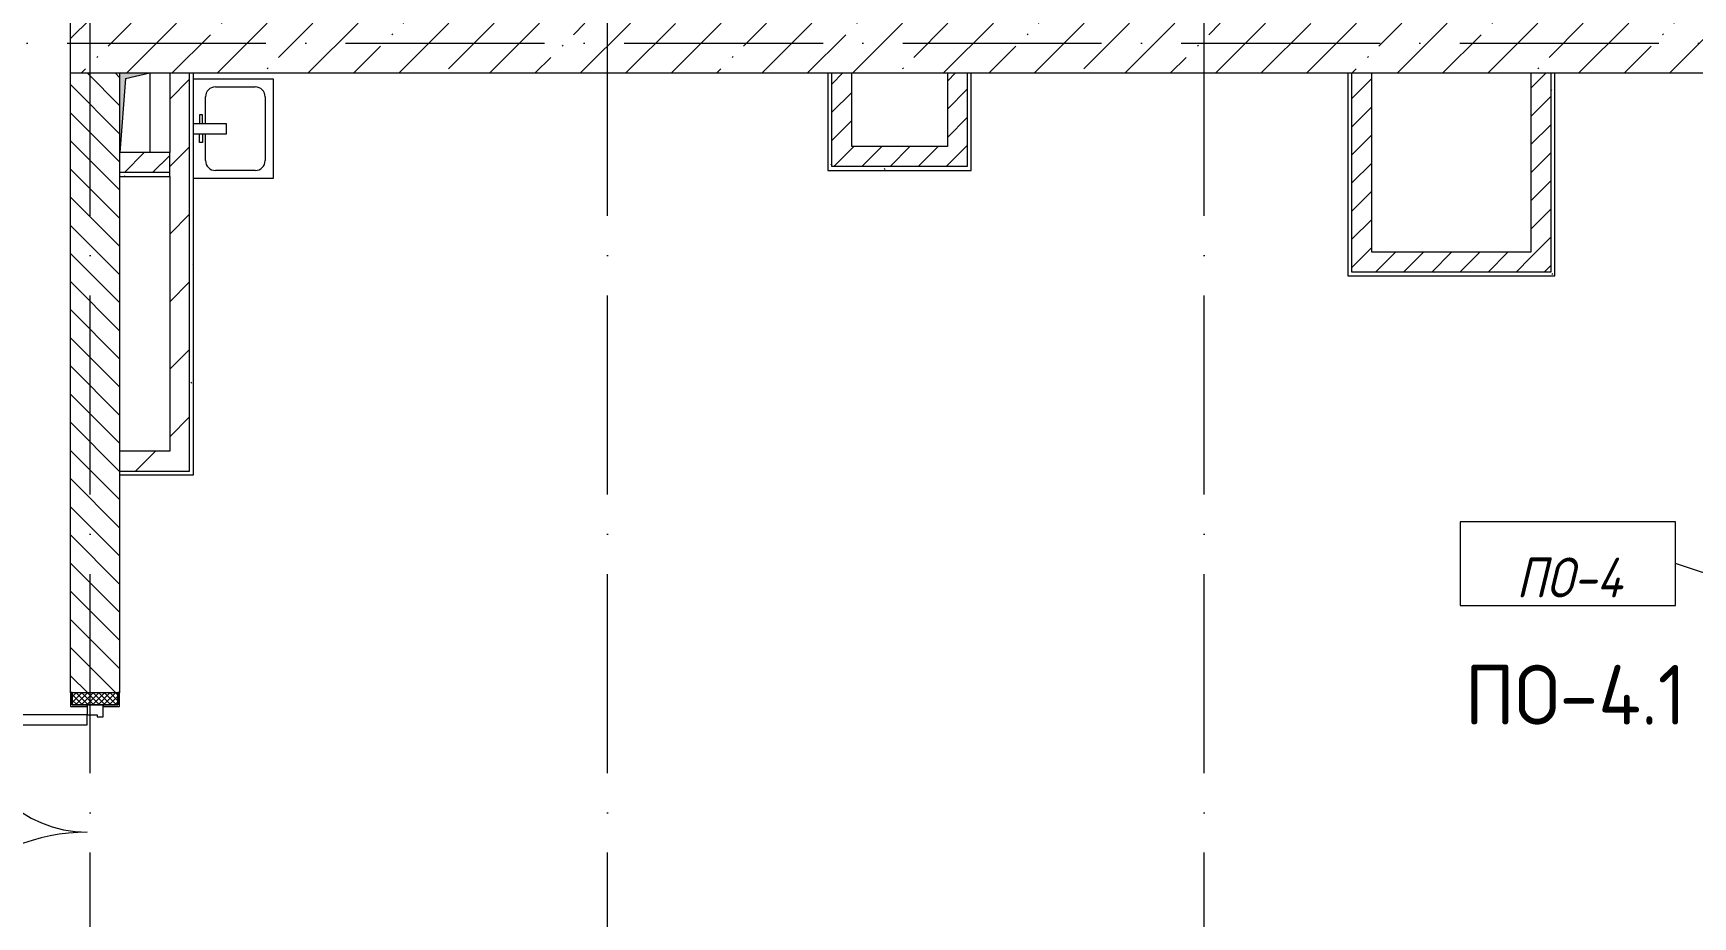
# Model space of a CAD drawing. Header units: millimetres. Extents: x -6467 to 106027, y -7090 to 195095.
# Drawn here: x 14273 to 22615, y 142205 to 146645 of the extents above; entities that cross this region are included whole.
import ezdxf

# ---------------------------------------------------------------- set-up
doc = ezdxf.new("R2010")
doc.units = ezdxf.units.MM
doc.linetypes.add('50_200_ШТРИХ_1Т_ш5_п1_п1_', pattern=[1400, 1000, -200, 0, -200])
for name, color, linetype, lineweight in [('A-DOOR', 7, 'Continuous', 9), ('A-DOOR-2', 7, 'Continuous', 5), ('A-DOOR-FRAM', 7, 'Continuous', 9), ('A-DOOR-FRAM-2', 7, 'Continuous', 5), ('A-FLOR-IDEN', 7, 'Continuous', 9), ('A-WALL', 7, 'Continuous', 5), ('A-WALL-FNSH-1', 7, 'Continuous', 5), ('A-WALL-IDEN', 7, 'Continuous', 9), ('I-WALL', 7, 'Continuous', 5)]:
    doc.layers.add(name, color=color, linetype=linetype, lineweight=lineweight)
for name, color, linetype, lineweight, true_color in [('I-WALL-1', 7, 'Continuous', 5, 0x787878), ('M-EQPM-1', 7, 'Continuous', 9, 0xaaaaaa), ('M-EQPM-2', 7, 'Continuous', 9, 0xe2e2e2), ('P-SANR-FIXT-1', 7, 'Continuous', 9, 0xaaaaaa), ('Оси-3', 7, '50_200_ШТРИХ_1Т_ш5_п1_п1_', 9, 0xaaaaaa)]:
    doc.layers.add(name, color=color, linetype=linetype, lineweight=lineweight, true_color=true_color)
doc.styles.add('GOST Common', font='', dxfattribs={"height": 300})
doc.styles.add('GOST Common_I', font='', dxfattribs={"width": 0.9, "height": 200})
doc.styles.get('GOST Common').set_extended_font_data('GOST Common')
doc.styles.get('GOST Common_I').set_extended_font_data('GOST Common', italic=True)
pattern_1 = [(45, (109.45, 102614.03), (-228.0985, 228.0985), []), (45, (337.55, 102614.03), (-228.0985, 228.0985), [403.225, -80.645, 6.706, -73.939])]
pattern_2 = [(0, (109.45, 102614.03), (406.4, 101.6), [6.706, -298.094, 6.706, -298.094, -1625.6]), (0, (109.45, 102614.03), (406.4, 101.6), [-609.6, 6.706, -602.894, 6.706, -298.094, -711.2]), (0, (109.45, 102614.03), (406.4, 101.6), [-1524, 6.706, -196.494, 6.706, -501.294]), (120, (261.85, 102664.83), (-291.18818, 301.15272), [6.706, -298.094, 6.706, -298.094, -1625.6]), (120, (261.85, 102664.83), (-291.18818, 301.15272), [-609.6, 6.706, -602.894, 6.706, -298.094, -711.2]), (120, (261.85, 102664.83), (-291.18818, 301.15272), [-1524, 6.706, -196.494, 6.706, -501.294]), (240, (312.65, 102868.03), (-115.21182, -402.75272), [6.706, -298.094, 6.706, -298.094, -1625.6]), (240, (312.65, 102868.03), (-115.21182, -402.75272), [-609.6, 6.706, -602.894, 6.706, -298.094, -711.2]), (240, (312.65, 102868.03), (-115.21182, -402.75272), [-1524, 6.706, -196.494, 6.706, -501.294])]
pattern_3 = [(45, (109.45, 102614.03), (-70.71068, 70.71068), [])]
pattern_4 = [(45, (109.45, 102614.03), (-169.7056, 169.7056), [])]

# ---------------------------------------------------------------- blocks, each defined once
blk = doc.blocks.new('110_Дверь_СКБ_2Ст_Наружная1 - СОШ_Д-07_1760_1440_х2400мм_Все учебные помещения_ читальные залы_EIW30-26087296-АИ_План этажа Радиаторы_3')
at = {"layer": 'A-DOOR-2'}
h = blk.add_hatch(dxfattribs=at)
h.set_pattern_fill('FP_117', color=256, style=0, pattern_type=2)
h.set_pattern_definition([(135, (1456.41, 189.685), (-14.14214, -14.14214), []), (225, (1456.41, 189.685), (14.14214, -14.14214), [])])
h.paths.add_polyline_path([(839.5, -115), (899.5, -115), (899.5, 115), (839.5, 115)])
at = {"layer": 'A-DOOR-FRAM-2'}
h = blk.add_hatch(dxfattribs=at)
h.set_pattern_fill('FP_118', color=256, style=0, pattern_type=2)
h.set_pattern_definition([(45, (-666.384, 189.685), (-14.1421, 14.1421), []), (135, (-666.384, 189.685), (-14.1421, -14.1421), [])])
h.paths.add_polyline_path([(-860.5, -115), (-800.5, -115), (-800.5, 115), (-860.5, 115)])
at = {"layer": 'A-DOOR'}
for p, q in [((-750.5, 990), (-750.5, 40)), ((-700.5, 990), (-750.5, 990)), ((-700.5, 40), (-700.5, 990)), ((789.5, 630), (739.5, 630)), ((739.5, 630), (739.5, 40)), ((789.5, 40), (789.5, 630)), ((-750.5, 40), (-700.5, 40)), ((739.5, 40), (789.5, 40))]:
    blk.add_line(p, q, dxfattribs=at)
at = {"layer": 'A-DOOR-2'}
for p, q in [((-792.5, 123), (-862.5, 123)), ((-862.5, 123), (-862.5, 115)), ((-862.5, 115), (-800.5, 115)), ((-800.5, 115), (-800.5, 40)), ((-792.5, 40), (-792.5, 123)), ((901.5, 123), (831.5, 123)), ((831.5, 123), (831.5, 40)), ((839.5, 40), (839.5, 115)), ((839.5, 115), (901.5, 115)), ((901.5, 115), (901.5, 123)), ((-800.5, 40), (-792.5, 40)), ((831.5, 40), (839.5, 40)), ((-792.5, -40), (-800.5, -40)), ((-800.5, -40), (-800.5, -115)), ((-792.5, -123), (-792.5, -40)), ((839.5, -40), (831.5, -40)), ((831.5, -40), (831.5, -123)), ((839.5, -115), (839.5, -40)), ((-862.5, -115), (-862.5, -123)), ((-800.5, -115), (-862.5, -115)), ((-862.5, -123), (-792.5, -123)), ((831.5, -123), (901.5, -123)), ((901.5, -115), (839.5, -115)), ((901.5, -123), (901.5, -115))]:
    blk.add_line(p, q, dxfattribs=at)
for centre, radius, start, end in [((-750.5, 40), 950, 0, 90), ((789.5, 40), 590, 90, 180)]:
    blk.add_arc(centre, radius, start, end, dxfattribs=at)
at = {"layer": 'A-DOOR-FRAM'}
for p, q in [((-800.5, 115), (-860.5, 115)), ((-860.5, 115), (-860.5, -115)), ((-800.5, -115), (-800.5, 115)), ((899.5, 115), (839.5, 115)), ((839.5, 115), (839.5, -115)), ((899.5, -115), (899.5, 115)), ((-750.5, 40), (-800.5, 40)), ((-800.5, 40), (-800.5, -40)), ((-750.5, -10), (-750.5, 40)), ((789.5, 40), (789.5, -10)), ((839.5, 40), (789.5, 40)), ((839.5, -40), (839.5, 40)), ((-800.5, -40), (-740.5, -40)), ((-740.5, -10), (-750.5, -10)), ((-740.5, -40), (-740.5, -10)), ((789.5, -10), (779.5, -10)), ((779.5, -10), (779.5, -40)), ((779.5, -40), (839.5, -40)), ((-860.5, -115), (-800.5, -115)), ((839.5, -115), (899.5, -115))]:
    blk.add_line(p, q, dxfattribs=at)
blk = doc.blocks.new('SND_2D_Раковина1 - 400х300-V51-АИ_План этажа Радиаторы_3')
at = {"layer": 'P-SANR-FIXT-1'}
for p, q in [((-250, -220), (-250, 180)), ((-25, 180), (-25, 15)), ((25, 15), (25, 180)), ((250, 180), (250, -220)), ((-160, 120), (-25, 120)), ((-70, 150), (-25, 150)), ((-70, 135), (-70, 150)), ((-25, 135), (-70, 135)), ((70, 150), (25, 150)), ((25, 135), (70, 135)), ((25, 120), (160, 120)), ((70, 135), (70, 150)), ((-210, -130), (-210, 70)), ((-25, 15), (25, 15)), ((210, 70), (210, -130)), ((250, -220), (-250, -220)), ((160, -180), (-160, -180))]:
    blk.add_line(p, q, dxfattribs=at)
for centre, start, end in [((-160, 70), 90, 180), ((160, 70), 0, 90), ((-160, -130), 180, 270), ((160, -130), 270, 0)]:
    blk.add_arc(centre, 50, start, end, dxfattribs=at)
blk = doc.blocks.new('Канал вертикальный прямоугольный - Шахта - значок проема-24087328-АИ_План этажа Радиаторы_3')
at = {"layer": 'M-EQPM-2'}
blk.add_hatch(color=256, dxfattribs=at).paths.add_polyline_path([(75, 200), (-75, 200), (-75, -200), (-47.5, 172.5)])
at = {"layer": 'M-EQPM-1'}
for p, q in [((-75, -200), (-75, 200)), ((-75, 200), (75, 200)), ((-47.5, 172.5), (-75, -200)), ((-47.5, 172.5), (75, 200)), ((75, 200), (75, -200)), ((75, -200), (-75, -200))]:
    blk.add_line(p, q, dxfattribs=at)
blk = doc.blocks.new('AAR_СКБ_Марка_Перекрытия_1 мм - Марка пола-27961726-АИ_План этажа Радиаторы_3')
at = {"layer": 'A-FLOR-IDEN'}
for p, q in [((2.723, 2.101), (-2.69, 2.101)), ((-2.69, 2.101), (-2.69, 0)), ((2.723, 0), (2.723, 2.101)), ((-2.69, 0), (2.723, 0))]:
    blk.add_line(p, q, dxfattribs=at)

msp = doc.modelspace()

# ---------------------------------------------------------------- hatches: boundary and pattern name
at = {"layer": 'A-WALL'}
h = msp.add_hatch(dxfattribs=at)
h.set_pattern_fill('FP_1', color=256, style=0, pattern_type=2)
h.set_pattern_definition(pattern_1)
h.paths.add_polyline_path([(14459.4, 146445.1), (14709.4, 146445.1), (14709.4, 148195.1), (14459.4, 148195.1), (14459.4, 146652.6)])
h = msp.add_hatch(dxfattribs=at)
h.set_pattern_fill('FP_1', color=256, style=0, pattern_type=2)
h.set_pattern_definition(pattern_1)
h.paths.add_polyline_path([(22725.8, 146445.1), (23159.4, 146445.1), (23159.4, 146695.1), (14709.4, 146695.1), (14709.4, 146445.1), (19417.5, 146445.1)])
at = {"layer": 'I-WALL'}
h = msp.add_hatch(dxfattribs=at)
h.set_pattern_fill('FP_2', color=256, style=0, pattern_type=2)
h.set_pattern_definition([(135, (109.45, 102614.03), (-70.71068, -70.71068), [])])
h.paths.add_polyline_path([(14459.4, 134805.1), (14709.4, 134805.1), (14709.4, 134845.1), (14459.4, 134845.1)])
h.paths.add_polyline_path([(14532, 135345.1), (14709.4, 135345.1), (14709.4, 140845.1), (14459.4, 140845.1), (14459.4, 135345.1)])
h.paths.add_polyline_path([(14459.4, 141345.1), (14709.4, 141345.1), (14707.4, 141568.1), (14459.4, 141568.1)])
h.paths.add_polyline_path([(14639.4, 143330.1), (14709.4, 143332.1), (14709.4, 146445.1), (14459.4, 146445.1), (14461.4, 143332.1), (14529.4, 143330.1)])
h = msp.add_hatch(dxfattribs=at)
h.set_pattern_fill('FP_4', color=256, style=0, pattern_type=2)
h.set_pattern_definition(pattern_4)
h.paths.add_polyline_path([(14959.4, 144545.1), (15059.4, 144545.1), (15059.4, 146445.1), (14959.4, 146445.1), (14959.4, 145925.1)])
h = msp.add_hatch(dxfattribs=at)
h.set_pattern_fill('FP_5', color=256, style=0, pattern_type=2)
h.set_pattern_definition(pattern_3)
h.paths.add_polyline_path([(18287.4, 145975.1), (18387.4, 145975.1), (18387.4, 146445.1), (18287.4, 146445.1)])
h = msp.add_hatch(dxfattribs=at)
h.set_pattern_fill('FP_5', color=256, style=0, pattern_type=2)
h.set_pattern_definition(pattern_3)
h.paths.add_polyline_path([(18968.4, 146075.1), (18968.4, 146445.1), (18868.4, 146445.1), (18868.4, 146075.1)])
h = msp.add_hatch(dxfattribs=at)
h.set_pattern_fill('FP_5', color=256, style=0, pattern_type=2)
h.set_pattern_definition(pattern_3)
h.paths.add_polyline_path([(21001.9, 145545.1), (21001.9, 146445.1), (20901.9, 146445.1), (20901.9, 145545.1)])
h = msp.add_hatch(dxfattribs=at)
h.set_pattern_fill('FP_5', color=256, style=0, pattern_type=2)
h.set_pattern_definition(pattern_3)
h.paths.add_polyline_path([(21901.9, 145445.1), (21901.9, 146445.1), (21801.9, 146445.1), (21801.9, 145445.1)])
h = msp.add_hatch(dxfattribs=at)
h.set_pattern_fill('FP_5', color=256, style=0, pattern_type=2)
h.set_pattern_definition(pattern_3)
h.paths.add_polyline_path([(18387.4, 145975.1), (18968.4, 145975.1), (18968.4, 146075.1), (18387.4, 146075.1)])
h = msp.add_hatch(dxfattribs=at)
h.set_pattern_fill('FP_5', color=256, style=0, pattern_type=2)
h.set_pattern_definition(pattern_3)
h.paths.add_polyline_path([(14709.4, 145945.1), (14959.4, 145945.1), (14959.4, 146045.1), (14709.4, 146045.1)])
h = msp.add_hatch(dxfattribs=at)
h.set_pattern_fill('FP_5', color=256, style=0, pattern_type=2)
h.set_pattern_definition(pattern_3)
h.paths.add_polyline_path([(21801.9, 145445.1), (21801.9, 145545.1), (20901.9, 145545.1), (20901.9, 145445.1)])
h = msp.add_hatch(dxfattribs=at)
h.set_pattern_fill('FP_4', color=256, style=0, pattern_type=2)
h.set_pattern_definition(pattern_4)
h.paths.add_polyline_path([(14709.4, 144445.1), (15059.4, 144445.1), (15059.4, 144545.1), (14709.4, 144545.1)])
at = {"layer": 'I-WALL-1'}
h = msp.add_hatch(dxfattribs=at)
h.set_pattern_fill('FP_3', color=256, style=0, pattern_type=2)
h.set_pattern_definition(pattern_2)
h.paths.add_polyline_path([(15059.4, 144445.1), (15079.4, 144445.1), (15079.4, 146445.1), (15059.4, 146445.1), (15059.4, 144545.1)])
h = msp.add_hatch(dxfattribs=at)
h.set_pattern_fill('FP_3', color=256, style=0, pattern_type=2)
h.set_pattern_definition(pattern_2)
h.paths.add_polyline_path([(18287.4, 145955.1), (18287.4, 146445.1), (18267.4, 146445.1), (18267.4, 145955.1)])
h = msp.add_hatch(dxfattribs=at)
h.set_pattern_fill('FP_3', color=256, style=0, pattern_type=2)
h.set_pattern_definition(pattern_2)
h.paths.add_polyline_path([(18968.4, 145975.1), (18988.4, 145975.1), (18988.4, 146445.1), (18968.4, 146445.1), (18968.4, 146075.1)])
h = msp.add_hatch(dxfattribs=at)
h.set_pattern_fill('FP_3', color=256, style=0, pattern_type=2)
h.set_pattern_definition(pattern_2)
h.paths.add_polyline_path([(20901.9, 145445.1), (20901.9, 146445.1), (20881.9, 146445.1), (20881.9, 145445.1)])
h = msp.add_hatch(dxfattribs=at)
h.set_pattern_fill('FP_3', color=256, style=0, pattern_type=2)
h.set_pattern_definition(pattern_2)
h.paths.add_polyline_path([(21921.9, 145425.1), (21921.9, 146445.1), (21901.9, 146445.1), (21901.9, 145425.1)])
h = msp.add_hatch(dxfattribs=at)
h.set_pattern_fill('FP_3', color=256, style=0, pattern_type=2)
h.set_pattern_definition(pattern_2)
h.paths.add_polyline_path([(14959.4, 145925.1), (14959.4, 145945.1), (14709.4, 145945.1), (14709.4, 145925.1)])
h = msp.add_hatch(dxfattribs=at)
h.set_pattern_fill('FP_3', color=256, style=0, pattern_type=2)
h.set_pattern_definition(pattern_2)
h.paths.add_polyline_path([(18287.4, 145955.1), (18988.4, 145955.1), (18988.4, 145975.1), (18287.4, 145975.1)])
h = msp.add_hatch(dxfattribs=at)
h.set_pattern_fill('FP_3', color=256, style=0, pattern_type=2)
h.set_pattern_definition(pattern_2)
h.paths.add_polyline_path([(21801.9, 145425.1), (21901.9, 145425.1), (21901.9, 145445.1), (20881.9, 145445.1), (20881.9, 145425.1)])
h = msp.add_hatch(dxfattribs=at)
h.set_pattern_fill('FP_3', color=256, style=0, pattern_type=2)
h.set_pattern_definition(pattern_2)
h.paths.add_polyline_path([(14709.4, 144425.1), (15079.4, 144425.1), (15079.4, 144445.1), (14709.4, 144445.1)])

# ---------------------------------------------------------------- linework, layer by layer
at = {"layer": 'A-FLOR-IDEN'}
msp.add_line((23159.4, 143770.1), (22528.4, 143980.2), dxfattribs=at)
at = {"layer": 'A-WALL'}
for p, q in [((14459.4, 148190.1), (14459.4, 143330.1)), ((14459.4, 146445.1), (14709.4, 146445.1)), ((14859.4, 146445.1), (23159.4, 146445.1)), ((15059.4, 144445.1), (15059.4, 146445.1)), ((18287.4, 145975.1), (18287.4, 146445.1)), ((18968.4, 146445.1), (18968.4, 145975.1)), ((20901.9, 145445.1), (20901.9, 146445.1)), ((21901.9, 146445.1), (21901.9, 145445.1)), ((14709.4, 143330.1), (14709.4, 146045.1)), ((14959.4, 145925.1), (14959.4, 146045.1)), ((14959.4, 145945.1), (14709.4, 145945.1)), ((18968.4, 145975.1), (18287.4, 145975.1)), ((21901.9, 145445.1), (20901.9, 145445.1)), ((14709.4, 144445.1), (15059.4, 144445.1))]:
    msp.add_line(p, q, dxfattribs=at)
at = {"layer": 'A-WALL-FNSH-1'}
for p, q in [((14959.4, 146445.1), (14959.4, 146045.1)), ((15079.4, 144425.1), (15079.4, 146445.1)), ((18267.4, 146445.1), (18267.4, 145955.1)), ((18387.4, 146075.1), (18387.4, 146445.1)), ((18868.4, 146445.1), (18868.4, 146075.1)), ((18988.4, 145955.1), (18988.4, 146445.1)), ((20881.9, 146445.1), (20881.9, 145425.1)), ((21001.9, 145545.1), (21001.9, 146445.1)), ((21801.9, 146445.1), (21801.9, 145545.1)), ((21921.9, 145425.1), (21921.9, 146445.1)), ((18868.4, 146075.1), (18387.4, 146075.1)), ((14959.4, 146045.1), (14709.4, 146045.1)), ((14709.4, 145925.1), (14959.4, 145925.1)), ((14959.4, 145925.1), (14959.4, 144545.1)), ((18267.4, 145955.1), (18988.4, 145955.1)), ((21801.9, 145545.1), (21001.9, 145545.1)), ((20881.9, 145425.1), (21921.9, 145425.1)), ((14959.4, 144545.1), (14709.4, 144545.1)), ((14709.4, 144425.1), (15079.4, 144425.1))]:
    msp.add_line(p, q, dxfattribs=at)
at = {"layer": 'Оси-3'}
for p, q in [((14559.4, 96724.3), (14559.4, 152250.1)), ((17159.4, 96724.3), (17159.4, 152250.1)), ((20159.4, 96724.3), (20159.4, 152250.1)), ((-5157.9, 146595.1), (25859.4, 146595.1))]:
    msp.add_line(p, q, dxfattribs=at)

# ---------------------------------------------------------------- block references
at = {"layer": 'A-DOOR-2', "rotation": 89.99999999999991}
msp.add_blockref('110_Дверь_СКБ_2Ст_Наружная1 - СОШ_Д-07_1760_1440_х2400мм_Все учебные помещения_ читальные залы_EIW30-26087296-АИ_План этажа Радиаторы_3', (14584.4, 142430.6), dxfattribs=at)
at = {"layer": 'A-FLOR-IDEN', "xscale": 199.9999999999999, "yscale": 199.9999999999999, "zscale": 199.9999999999999}
msp.add_blockref('AAR_СКБ_Марка_Перекрытия_1 мм - Марка пола-27961726-АИ_План этажа Радиаторы_3', (21983.7, 143770.1), dxfattribs=at)
at = {"layer": 'M-EQPM-1'}
msp.add_blockref('Канал вертикальный прямоугольный - Шахта - значок проема-24087328-АИ_План этажа Радиаторы_3', (14784.4, 146245.1), dxfattribs=at)
at = {"layer": 'P-SANR-FIXT-1', "rotation": 89.9999999999999}
msp.add_blockref('SND_2D_Раковина1 - 400х300-V51-АИ_План этажа Радиаторы_3', (15259.4, 146165.1), dxfattribs=at)

# ---------------------------------------------------------------- texts
at = {"layer": 'A-FLOR-IDEN', "insert": (21993.9, 143909.9), "char_height": 200, "width": 572.4, "attachment_point": 5, "line_spacing_factor": 1.022766, "style": 'GOST Common_I'}
msp.add_mtext('\\pxqc,t0.9,1.8,2.7,3.6,4.5,5.4,6.3,7.2,8.1,9,9.9,10.8,11.7,12.6,13.5,14.4,15.3,16.2,17.1,18,18.9,19.8,20.7,21.6,22.5,23.4,24.3,25.2,26.1,27,27.9,28.8;{ПО-4}', dxfattribs=at)
at = {"layer": 'A-WALL-IDEN', "insert": (22025.4, 143470.6), "char_height": 300, "width": 1178, "attachment_point": 2, "line_spacing_factor": 1.022766, "style": 'GOST Common'}
msp.add_mtext('\\pxqc,t0.26667,0.53333,0.8,1.06667,1.33333,1.6,1.86667,2.13333,2.4,2.66667,2.93333,3.2,3.46667,3.73333,4,4.26667,4.53333,4.8,5.06667,5.33333,5.6,5.86667,6.13333,6.4,6.66667,6.93333,7.2,7.46667,7.73333,8,8.26667,8.53333;{ПО-4.1}', dxfattribs=at)

doc.saveas('drawing.dxf')
